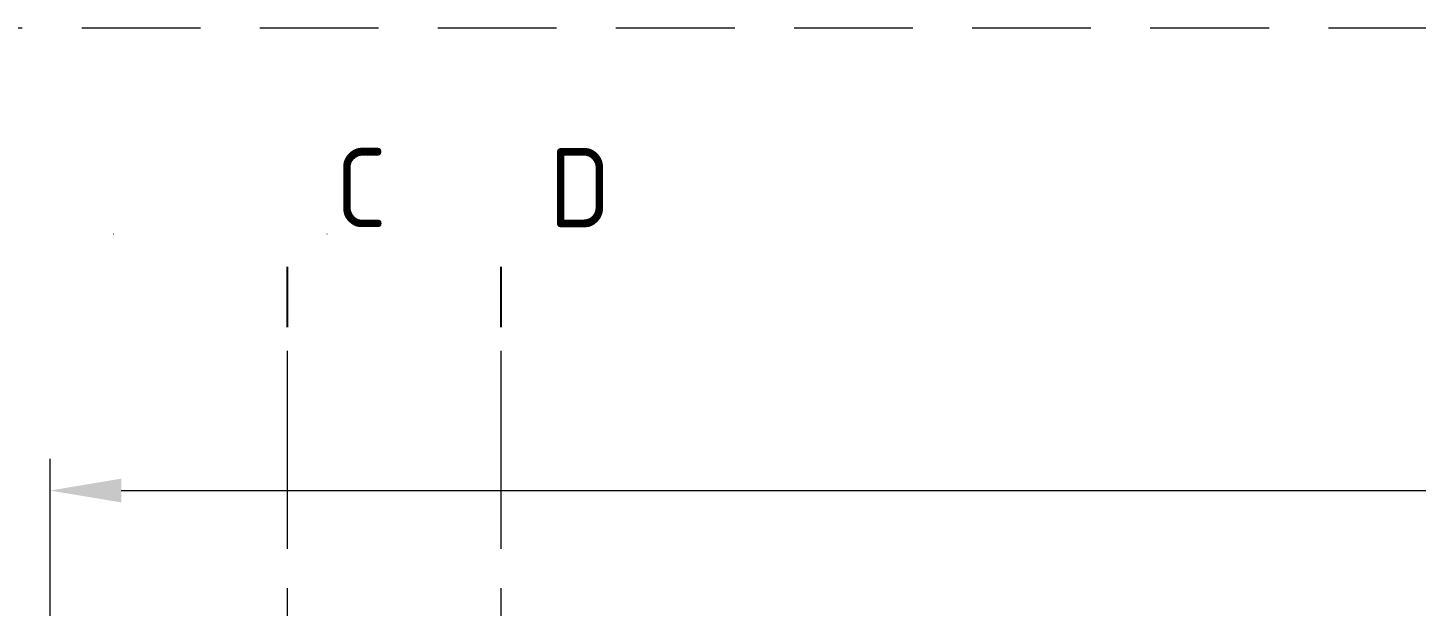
# Model space of a CAD drawing. Header units: millimetres. Extents: x -46397 to 283259, y -8690 to 23983.
# Drawn here: x 251764 to 252641, y -549 to -183 of the extents above; entities that cross this region are included whole.
import ezdxf

# ---------------------------------------------------------------- set-up
doc = ezdxf.new("R2010")
doc.units = ezdxf.units.MM
doc.linetypes.add('CENTER', pattern=[2, 1.25, -0.25, 0.25, -0.25])
doc.linetypes.add('HIDDEN', pattern=[0.375, 0.25, -0.125])
doc.layers.get('Defpoints').update_dxf_attribs({"lineweight": 0})
for name, color, linetype, lineweight in [('0.01.ĐẬM', 3, 'Continuous', 25), ('Long_AM_Centerline', 1, 'CENTER', 9), ('mDƯỜNG KHUẤT', 251, 'HIDDEN', 5), ('PHANTOM 2', 8, 'Continuous', 0)]:
    doc.layers.add(name, color=color, linetype=linetype, lineweight=lineweight)
doc.styles.add('0130', font='times.ttf', dxfattribs={"height": 1.5})
doc.styles.add('GHI CHÚ 1', font='isocp_IV25.ttf', dxfattribs={"width": 0.8})
doc.styles.get("Standard").update_dxf_attribs({"font": 'isocp.shx', "width": 0.8})
doc.dimstyles.new('1-30SCALE', dxfattribs={"dimtxt": 75, "dimasz": 75, "dimexe": 37.5, "dimexo": 30, "dimgap": 30, "dimtad": 1, "dimtoh": 1, "dimdec": 0, "dimdsep": 46, "dimtxsty": 'GHI CHÚ 1', "dimcen": 0.09, "dimclrd": 256, "dimclre": 256, "dimclrt": 2, "dimadec": 0, "dimazin": 0, "dimtfac": 1, "dimtdec": 0, "dimtofl": 0, "dimtmove": 0, "dimatfit": 3, "dimfxl": 1, "dimlwd": 0, "dimlwe": 0, "dimarcsym": 0})
doc.dimstyles.new('3.DÔN 30mm', dxfattribs={"dimtxt": 30, "dimasz": 10, "dimexe": 5, "dimexo": 5, "dimgap": 5, "dimtad": 1, "dimtoh": 1, "dimdec": 0, "dimtxsty": 'Standard', "dimcen": 20, "dimclrd": 42, "dimclre": 42, "dimclrt": 1, "dimadec": 0, "dimazin": 0, "dimtfac": 1, "dimtdec": 0, "dimtmove": 0, "dimatfit": 3, "dimfxl": 1, "dimlwd": 5, "dimlwe": 5, "dimarcsym": 1})

# ---------------------------------------------------------------- blocks, each defined once
blk = doc.blocks.new('*D1353')
at = {"layer": 'Defpoints', "color": 0, "transparency": 16777216}
for p in [(255903.35, -475.51), (251778.35, -897.47, -1.5), (255903.35, -897.47, -1.5)]:
    blk.add_point(p, dxfattribs=at)
at = {"layer": 'PHANTOM 2', "linetype": 'Continuous', "lineweight": 0, "transparency": 16777216}
for p, q in [((251778.35, -877.47), (251778.35, -455.51)), ((255903.35, -877.47), (255903.35, -455.51)), ((251823.35, -475.51), (255858.35, -475.51))]:
    blk.add_line(p, q, dxfattribs=at)
at = {"layer": 'PHANTOM 2', "transparency": 16777216}
for points in [[(251823.35, -468.01), (251823.35, -483.01), (251778.35, -475.51)], [(255858.35, -468.01), (255858.35, -483.01), (255903.35, -475.51)]]:
    blk.add_solid(points, dxfattribs=at)
at = {"layer": 'PHANTOM 2', "color": 2, "transparency": 16777216, "insert": (253840.85, -429.53), "char_height": 50, "attachment_point": 5, "style": 'GHI CHÚ 1'}
blk.add_mtext('4125', dxfattribs=at)

msp = doc.modelspace()

# ---------------------------------------------------------------- linework, layer by layer
at = {"layer": '0.01.ĐẬM'}
for p, q in [((251928.35, -372.4, -1.5), (251928.35, -255.54, -1.5)), ((252063.35, -372.4, -1.5), (252063.35, -255.54, -1.5))]:
    msp.add_line(p, q, dxfattribs=at)
at = {"layer": 'Long_AM_Centerline', "ltscale": 100}
for p, q in [((251928.35, -1112.23, -1.5), (251928.35, -372.4, -1.5)), ((252063.35, -1112.23, -1.5), (252063.35, -372.4, -1.5))]:
    msp.add_line(p, q, dxfattribs=at)
at = {"layer": 'mDƯỜNG KHUẤT', "ltscale": 300}
msp.add_line((251235.85, -183.35), (256825.1, -183.35), dxfattribs=at)

# ---------------------------------------------------------------- dimensions: what is measured, and where the dimension line sits
at = {"layer": 'PHANTOM 2'}
dim = msp.add_linear_dim(base=(255903.35, -475.51), p1=(251778.35, -897.47, -1.5), p2=(255903.35, -897.47, -1.5), dimstyle='1-30SCALE', override={"dimtxt": 50, "dimasz": 45, "dimexe": 20, "dimexo": 20, "dimgap": 20, "dimtmove": 1}, dxfattribs=at)
dim.commit()
dim.dimension.update_dxf_attribs({"geometry": '*D1353', "text_midpoint": (253840.85, -429.53)})

# ---------------------------------------------------------------- leaders
at = {"layer": '0.01.ĐẬM'}
msp.add_leader([(251927.75, -313.7, -1.5), (251818.15, -313.7, -1.5)], dimstyle='3.DÔN 30mm', override={"dimasz": 50, "dimtad": 0}, dxfattribs=at)

# ---------------------------------------------------------------- next in the draw order: texts
at = {"layer": '0.01.ĐẬM', "ltscale": 3, "insert": (251843.56, -309.25, -1.5), "char_height": 50, "attachment_point": 7, "style": '0130', "bg_fill": 2}
msp.add_mtext('\\pxi2.3036,qc;{\\Fisocp|c0;\\C2;C}', dxfattribs=at)

# ---------------------------------------------------------------- next in the draw order: leaders
at = {"layer": '0.01.ĐẬM'}
msp.add_leader([(252062.75, -313.7, -1.5), (251953.15, -313.7, -1.5)], dimstyle='3.DÔN 30mm', override={"dimasz": 50, "dimtad": 0}, dxfattribs=at)

# ---------------------------------------------------------------- next in the draw order: texts
at = {"layer": '0.01.ĐẬM', "ltscale": 3, "insert": (251978.56, -309.25, -1.5), "char_height": 50, "attachment_point": 7, "style": '0130', "bg_fill": 2}
msp.add_mtext('\\pxi2.3036,qc;{\\Fisocp|c0;\\C2;D}', dxfattribs=at)

doc.saveas('drawing.dxf')
